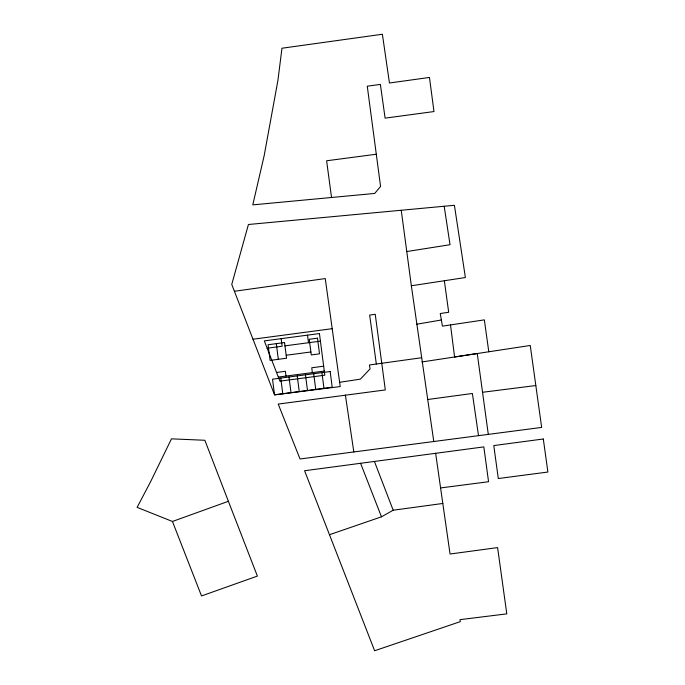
<?xml version="1.0" encoding="UTF-8"?>
<svg xmlns="http://www.w3.org/2000/svg" width="685" height="685" viewBox="0 0 685 685"><rect width="100%" height="100%" fill="white"/><g stroke="black" fill="none" stroke-linecap="round" stroke-linejoin="round"><path stroke-width="1.03" d="M329.476 534.711L381.476 516.815L393.173 510.214L442.81 503.466L450.054 554.019L497.601 547.606L506.789 613.863L459.995 619.651L460.294 621.646L374.626 650.75L304.585 470.741L483.833 446.894L488.559 481.718L440.592 487.934M172.457 521.473L228.388 501.292L257.38 576.085L201.518 595.95L172.457 521.473L137.111 507.371L150.743 481.427L171.481 438.837L204.858 440.275L228.388 501.292M416.677 324.236L441.354 319.989M406.77 251.541L450.028 244.716L444.188 206.253M433.776 441.508L411.351 285.765L465.389 277.536L454.412 205.303L248.424 224.5L231.753 284.421L274.548 394.851L340.214 386.563L325.255 278.572L234.407 291.271M421.943 361.954L477.257 353.537L488.294 434.384M339.623 382.298L360.396 379.147L370.046 368.915L369.438 364.985L421.318 357.775M376.33 364.026L369.66 315.1L375.243 314.287L385.312 389.928L278.213 404.082L300.039 458.984L541.655 427.414L530.25 345.471L454.583 356.988L450.516 324.93M427.534 399.535L472.393 393.481L478.507 435.66M252.988 339.221L332.199 328.68M267.15 348.228L282.143 346.233L281.167 338.655M284.96 345.856L320.417 341.147M286.176 355.258L310.887 351.97M276.543 372.469L285.38 371.287L286.005 376.065M323.654 366.201L311.743 367.785L312.369 372.623M376.296 154.236L367.271 86.199L380.389 84.418L385.098 118.137L433.982 111.552L429.461 77.448L389.448 82.996L382.384 34.25L281.963 48.233L277.939 80.291L264.17 155.632L252.791 204.875L374.712 193.435L380.569 186.44L376.296 154.236L326.617 160.778L331.531 197.485M278.324 377.067L324.288 371.065M482.548 392.282L535.824 385.535M360.575 463.291L381.476 516.815M374.43 461.45L393.173 510.214M345.377 395.005L353.82 451.954M435.643 453.307L442.81 503.466M488.79 351.782L484.355 319.869L442.407 326.137L440.249 313.533L448.684 312.266L444.342 280.739M401.239 210.261L411.351 285.765M321.941 372.623L323.962 388.284M313.704 373.719L315.725 389.38M307.522 335.153L308.498 342.731M305.467 374.815L307.488 390.476M297.23 375.911L299.251 391.572M288.993 377.007L291.014 392.668M276.303 343.647L278.324 359.308M280.756 378.103L282.777 393.755M319.441 333.561L264.307 340.899L279.917 381.168L324.818 375.192L319.441 333.561M284.54 342.551L268.066 344.743L270.087 360.404L286.561 358.212L284.54 342.551M317.48 338.176L309.243 339.272L311.273 354.924L319.51 353.828L317.48 338.176M330.179 371.527L272.519 379.199L274.539 394.851L332.199 387.188L330.179 371.527M543.308 438.991L493.782 445.575L498.295 478.532L547.889 472.042L543.308 438.991"/></g></svg>
